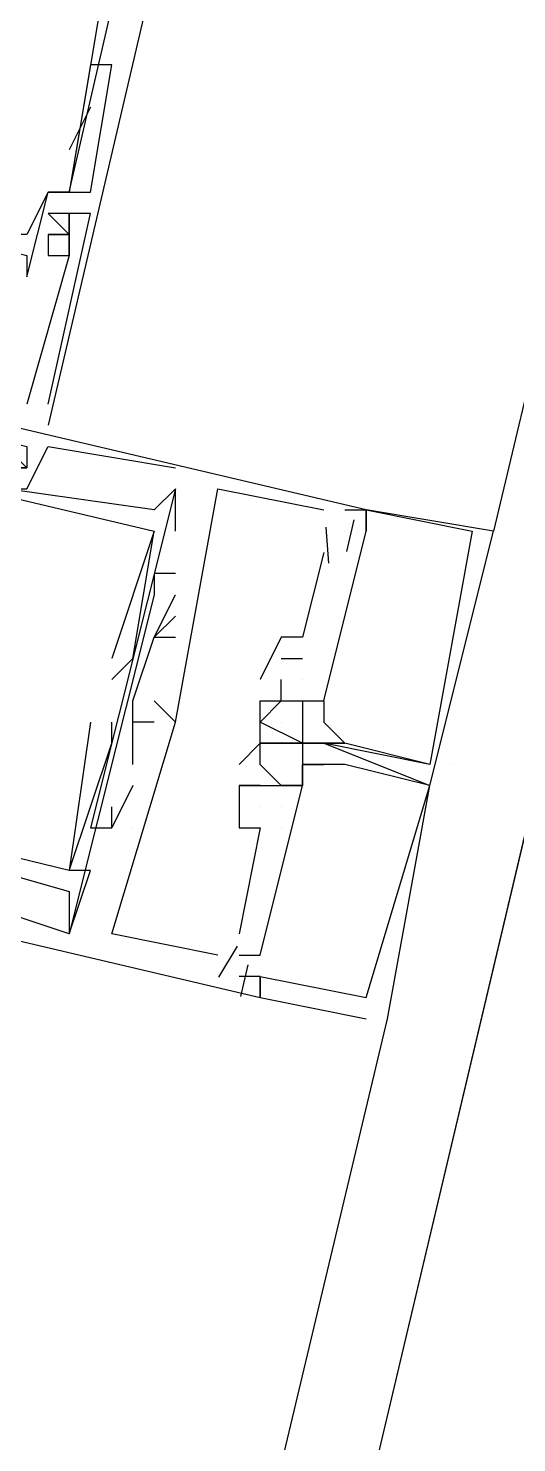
# Model space of a CAD drawing. Header units: feet. Extents: x -84 to 198, y -22 to 181.
# Drawn here: x 116.014 to 116.321, y 67.391 to 68.281 of the extents above; entities that cross this region are included whole.
import ezdxf

# ---------------------------------------------------------------- set-up
doc = ezdxf.new("R2010")
doc.units = ezdxf.units.FT
doc.layers.add('A-LINEA', color=7, linetype='CONTINUOUS')

msp = doc.modelspace()

# ---------------------------------------------------------------- linework, layer by layer
at = {"layer": 'A-LINEA'}
for p, q in [((121.84, 91.1111), (114.56, 60.2978)), ((117.9733, 74.9778), (116.3067, 67.9644)), ((116.12, 68.4311), (116.0267, 68.0311)), ((116.0533, 68.2578), (116.04, 68.1778)), ((116.0533, 68.2578), (116.04, 68.1778)), ((116.0667, 68.2578), (116.0667, 68.2578)), ((116.0533, 68.2311), (116.04, 68.2044)), ((116.0533, 68.2311), (116.0533, 68.2311)), ((116.04, 68.2044), (116.04, 68.2044)), ((116.0267, 68.1778), (116.0267, 68.1778)), ((116.0267, 68.1778), (116.0267, 68.1778)), ((116.04, 68.1778), (116.04, 68.1778)), ((116.04, 68.1778), (116.04, 68.1778)), ((116.0533, 68.1778), (116.0533, 68.1778)), ((116.04, 68.1644), (116.0267, 68.1644)), ((116.04, 68.1644), (116.0267, 68.1644)), ((116.04, 68.1644), (116.04, 68.1644)), ((116.04, 68.1644), (116.04, 68.1644)), ((116.04, 68.1644), (116.04, 68.1644)), ((116.0533, 68.1644), (116.0533, 68.1644)), ((116.0533, 68.1644), (116.0533, 68.1644)), ((116.0533, 68.1644), (116.0533, 68.1644)), ((116.0267, 68.1511), (116.0267, 68.1511)), ((116.0267, 68.1511), (116.0267, 68.1511)), ((116.0267, 68.1511), (116.0267, 68.1511)), ((116.0267, 68.1511), (116.0267, 68.1378)), ((116.04, 68.1511), (116.0267, 68.1511)), ((116.04, 68.1511), (116.04, 68.1511)), ((116.04, 68.1511), (116.04, 68.1511)), ((116.04, 68.1511), (116.04, 68.1511)), ((116.0267, 68.1378), (116.0267, 68.1378)), ((116.0267, 68.1378), (116.0267, 68.1378)), ((116.0267, 68.1378), (116.0267, 68.1378)), ((116.04, 68.1378), (116.04, 68.1378)), ((116.04, 68.1378), (116.04, 68.1378)), ((116.04, 68.1378), (116.04, 68.1378)), ((116.04, 68.1378), (116.04, 68.1378)), ((116.04, 68.1378), (116.04, 68.1378)), ((116.04, 68.1378), (116.04, 68.1378)), ((116.0267, 68.0444), (116.0267, 68.0444)), ((116.0267, 68.0444), (116.0267, 68.0444)), ((116.0267, 68.0444), (116.0267, 68.0444)), ((116.0267, 68.0178), (116.0267, 68.0178)), ((116.0267, 68.0178), (116.0267, 68.0178)), ((116.0267, 68.0178), (116.0267, 68.0178)), ((116.1067, 68.0044), (116.1067, 68.0044)), ((116.1067, 68.0044), (116.1067, 68.0044)), ((116.1067, 68.0044), (116.1067, 68.0044)), ((116.1067, 67.9644), (116.1067, 67.9911)), ((116.1067, 67.9911), (116.1067, 67.9911)), ((116.1067, 67.9911), (116.1067, 67.9911)), ((116.1067, 67.9644), (116.1067, 67.9911)), ((116.1067, 67.9911), (116.1067, 67.9911)), ((116.1067, 67.9911), (116.1067, 67.9911)), ((116.1067, 67.9644), (116.1067, 67.9911)), ((116.1067, 67.9911), (116.1067, 67.9911)), ((116.1067, 67.9911), (116.1067, 67.9911)), ((116.1333, 67.9911), (116.1333, 67.9911)), ((116.1333, 67.9911), (116.1333, 67.9911)), ((116.1333, 67.9911), (116.1333, 67.9911)), ((116.0933, 67.9778), (116.0933, 67.9778)), ((116.0933, 67.9778), (116.0933, 67.9778)), ((116.0933, 67.9778), (116.0933, 67.9778)), ((116.2, 67.9778), (116.2, 67.9778)), ((116.2, 67.9778), (116.2, 67.9778)), ((116.2, 67.9778), (116.2, 67.9778)), ((116.2133, 67.9778), (116.2133, 67.9778)), ((116.2133, 67.9778), (116.2133, 67.9778)), ((116.2133, 67.9778), (116.2133, 67.9778)), ((116.2267, 67.9778), (116.2267, 67.9778)), ((116.2267, 67.9778), (116.2267, 67.9778)), ((116.2267, 67.9778), (116.2267, 67.9778)), ((116.2267, 67.9778), (116.2267, 67.9778)), ((116.2267, 67.9778), (116.2267, 67.9778)), ((116.2267, 67.9778), (116.2267, 67.9778)), ((116.2267, 67.9778), (116.2267, 67.9778)), ((116.2267, 67.9778), (116.2267, 67.9778)), ((116.2267, 67.9778), (116.2267, 67.9778)), ((116.0933, 67.9644), (116.0933, 67.9644)), ((116.0933, 67.9644), (116.0933, 67.9644)), ((116.0933, 67.9644), (116.0933, 67.9644)), ((116.0933, 67.9644), (116.0933, 67.9644)), ((116.0933, 67.9644), (116.0933, 67.9644)), ((116.0933, 67.9644), (116.0933, 67.9644)), ((116.1067, 67.9644), (116.1067, 67.9644)), ((116.1067, 67.9644), (116.1067, 67.9644)), ((116.1067, 67.9644), (116.1067, 67.9644)), ((116.2013, 67.9669), (116.2029, 67.9443)), ((116.2013, 67.9669), (116.2029, 67.9443)), ((116.2013, 67.9669), (116.2029, 67.9443)), ((116.2133, 67.9644), (116.2133, 67.9644)), ((116.2133, 67.9644), (116.2133, 67.9644)), ((116.2133, 67.9644), (116.2133, 67.9644)), ((116.2133, 67.9644), (116.2133, 67.9644)), ((116.2133, 67.9644), (116.2133, 67.9644)), ((116.2133, 67.9644), (116.2133, 67.9644)), ((116.219, 67.9717), (116.2143, 67.9517)), ((116.219, 67.9717), (116.2143, 67.9517)), ((116.219, 67.9717), (116.2143, 67.9517)), ((116.2267, 67.9644), (116.2267, 67.9644)), ((116.2267, 67.9644), (116.2267, 67.9644)), ((116.2267, 67.9644), (116.2267, 67.9644)), ((116.2267, 67.9644), (116.2267, 67.9644)), ((116.2267, 67.9644), (116.2267, 67.9644)), ((116.2267, 67.9644), (116.2267, 67.9644)), ((116.2933, 67.9644), (116.2933, 67.9644)), ((116.2933, 67.9644), (116.2933, 67.9644)), ((116.2933, 67.9644), (116.2933, 67.9644)), ((116.3067, 67.9644), (116.3067, 67.9644)), ((116.3067, 67.9644), (116.3067, 67.9644)), ((116.3067, 67.9644), (116.3067, 67.9644)), ((116.2, 67.9511), (116.1867, 67.8978)), ((116.2, 67.9511), (116.1867, 67.8978)), ((116.2, 67.9511), (116.1867, 67.8978)), ((116.2, 67.9511), (116.2, 67.9511)), ((116.2, 67.9511), (116.2, 67.9511)), ((116.2, 67.9511), (116.2, 67.9511)), ((116.0933, 67.9378), (116.0933, 67.9378)), ((116.0933, 67.9378), (116.0933, 67.9378)), ((116.0933, 67.9378), (116.0933, 67.9378)), ((116.1067, 67.9378), (116.1067, 67.9378)), ((116.1067, 67.9378), (116.1067, 67.9378)), ((116.1067, 67.9378), (116.1067, 67.9378)), ((116.0933, 67.9244), (116.0933, 67.9244)), ((116.0933, 67.9244), (116.0933, 67.9244)), ((116.0933, 67.9244), (116.0933, 67.9244)), ((116.1067, 67.9244), (116.1067, 67.9244)), ((116.1067, 67.9244), (116.1067, 67.9244)), ((116.1067, 67.9244), (116.1067, 67.9244)), ((116.1067, 67.9111), (116.1067, 67.9111)), ((116.1067, 67.9111), (116.1067, 67.9111)), ((116.1067, 67.9111), (116.1067, 67.9111)), ((116.0933, 67.8978), (116.0933, 67.8978)), ((116.0933, 67.8978), (116.0933, 67.8978)), ((116.0933, 67.8978), (116.0933, 67.8978)), ((116.0933, 67.8978), (116.0933, 67.8978)), ((116.0933, 67.8978), (116.0933, 67.8978)), ((116.0933, 67.8978), (116.0933, 67.8978)), ((116.1067, 67.8978), (116.1067, 67.8978)), ((116.1067, 67.8978), (116.1067, 67.8978)), ((116.1067, 67.8978), (116.1067, 67.8978)), ((116.1733, 67.8978), (116.1733, 67.8978)), ((116.1733, 67.8978), (116.1733, 67.8978)), ((116.1733, 67.8978), (116.1733, 67.8978)), ((116.1867, 67.8978), (116.1867, 67.8978)), ((116.1867, 67.8978), (116.1867, 67.8978)), ((116.1867, 67.8978), (116.1867, 67.8978)), ((116.0667, 67.8844), (116.0667, 67.8844)), ((116.0667, 67.8844), (116.0667, 67.8844)), ((116.0667, 67.8844), (116.0667, 67.8844)), ((116.08, 67.8844), (116.08, 67.8844)), ((116.08, 67.8844), (116.08, 67.8844)), ((116.08, 67.8844), (116.08, 67.8844)), ((116.1733, 67.8844), (116.1867, 67.8844)), ((116.1733, 67.8844), (116.1733, 67.8844)), ((116.1733, 67.8844), (116.1867, 67.8844)), ((116.1733, 67.8844), (116.1733, 67.8844)), ((116.1733, 67.8844), (116.1867, 67.8844)), ((116.1733, 67.8844), (116.1733, 67.8844)), ((116.1867, 67.8844), (116.1867, 67.8844)), ((116.1867, 67.8844), (116.1867, 67.8844)), ((116.1867, 67.8844), (116.1867, 67.8844)), ((116.0667, 67.8711), (116.0667, 67.8711)), ((116.0667, 67.8711), (116.0667, 67.8711)), ((116.0667, 67.8711), (116.0667, 67.8711)), ((116.16, 67.8711), (116.16, 67.8711)), ((116.16, 67.8711), (116.16, 67.8711)), ((116.16, 67.8711), (116.16, 67.8711)), ((116.1733, 67.8711), (116.1733, 67.8711)), ((116.1733, 67.8711), (116.1733, 67.8711)), ((116.1733, 67.8711), (116.1733, 67.8711)), ((116.1867, 67.8711), (116.1867, 67.8711)), ((116.1867, 67.8711), (116.1867, 67.8711)), ((116.1867, 67.8711), (116.1867, 67.8711)), ((116.1867, 67.8711), (116.1867, 67.8711)), ((116.1867, 67.8711), (116.1867, 67.8711)), ((116.1867, 67.8711), (116.1867, 67.8711)), ((116.08, 67.8578), (116.08, 67.8578)), ((116.08, 67.8578), (116.08, 67.8578)), ((116.08, 67.8578), (116.08, 67.8578)), ((116.08, 67.8178), (116.08, 67.8578)), ((116.08, 67.8578), (116.08, 67.8578)), ((116.08, 67.8178), (116.08, 67.8578)), ((116.08, 67.8578), (116.08, 67.8578)), ((116.08, 67.8178), (116.08, 67.8578)), ((116.08, 67.8578), (116.08, 67.8578)), ((116.0933, 67.8578), (116.0933, 67.8578)), ((116.0933, 67.8578), (116.0933, 67.8578)), ((116.0933, 67.8578), (116.0933, 67.8578)), ((116.0933, 67.8578), (116.0933, 67.8578)), ((116.0933, 67.8578), (116.0933, 67.8578)), ((116.0933, 67.8578), (116.0933, 67.8578)), ((116.0933, 67.8578), (116.0933, 67.8578)), ((116.0933, 67.8578), (116.0933, 67.8578)), ((116.0933, 67.8578), (116.0933, 67.8578)), ((116.16, 67.8578), (116.16, 67.8578)), ((116.16, 67.8578), (116.16, 67.8578)), ((116.16, 67.8578), (116.16, 67.8578)), ((116.16, 67.8578), (116.16, 67.8578)), ((116.16, 67.8578), (116.16, 67.8578)), ((116.16, 67.8578), (116.16, 67.8578)), ((116.1733, 67.8578), (116.1733, 67.8578)), ((116.1733, 67.8578), (116.1733, 67.8578)), ((116.1733, 67.8578), (116.1733, 67.8578)), ((116.1733, 67.8578), (116.1733, 67.8578)), ((116.1733, 67.8578), (116.1733, 67.8578)), ((116.1733, 67.8578), (116.1733, 67.8578)), ((116.1733, 67.8578), (116.1733, 67.8578)), ((116.1733, 67.8578), (116.1733, 67.8578)), ((116.1733, 67.8578), (116.1733, 67.8578)), ((116.1867, 67.8578), (116.1867, 67.8578)), ((116.1867, 67.8578), (116.1867, 67.8578)), ((116.1867, 67.8578), (116.1867, 67.8578)), ((116.1867, 67.8578), (116.1867, 67.8578)), ((116.1867, 67.8578), (116.1867, 67.8578)), ((116.1867, 67.8578), (116.1867, 67.8578)), ((116.1867, 67.8578), (116.1867, 67.8578)), ((116.1867, 67.8578), (116.1867, 67.8578)), ((116.1867, 67.8578), (116.1867, 67.8578)), ((116.2, 67.8578), (116.2, 67.8578)), ((116.2, 67.8578), (116.2, 67.8578)), ((116.2, 67.8578), (116.2, 67.8578)), ((116.2, 67.8578), (116.2, 67.8578)), ((116.2, 67.8578), (116.2, 67.8578)), ((116.2, 67.8578), (116.2, 67.8578)), ((116.0533, 67.8444), (116.0533, 67.8444)), ((116.0533, 67.8444), (116.0533, 67.8444)), ((116.0533, 67.8444), (116.0533, 67.8444)), ((116.0667, 67.8444), (116.0667, 67.8444)), ((116.0667, 67.8444), (116.0667, 67.8444)), ((116.0667, 67.8444), (116.0667, 67.8444)), ((116.0933, 67.8444), (116.08, 67.8444)), ((116.08, 67.8444), (116.08, 67.8444)), ((116.0933, 67.8444), (116.08, 67.8444)), ((116.08, 67.8444), (116.08, 67.8444)), ((116.0933, 67.8444), (116.08, 67.8444)), ((116.08, 67.8444), (116.08, 67.8444)), ((116.0933, 67.8444), (116.0933, 67.8444)), ((116.0933, 67.8444), (116.0933, 67.8444)), ((116.0933, 67.8444), (116.0933, 67.8444)), ((116.0933, 67.8444), (116.0933, 67.8444)), ((116.0933, 67.8444), (116.0933, 67.8444)), ((116.0933, 67.8444), (116.0933, 67.8444)), ((116.0933, 67.8444), (116.0933, 67.8444)), ((116.0933, 67.8444), (116.0933, 67.8444)), ((116.0933, 67.8444), (116.0933, 67.8444)), ((116.1067, 67.8444), (116.1067, 67.8444)), ((116.1067, 67.8444), (116.1067, 67.8444)), ((116.1067, 67.8444), (116.1067, 67.8444)), ((116.1067, 67.8444), (116.1067, 67.8444)), ((116.1067, 67.8444), (116.1067, 67.8444)), ((116.1067, 67.8444), (116.1067, 67.8444)), ((116.16, 67.8444), (116.16, 67.8444)), ((116.16, 67.8444), (116.16, 67.8444)), ((116.16, 67.8444), (116.16, 67.8444)), ((116.1733, 67.8444), (116.1733, 67.8444)), ((116.1733, 67.8444), (116.1733, 67.8444)), ((116.1733, 67.8444), (116.1733, 67.8444)), ((116.2, 67.8444), (116.2, 67.8444)), ((116.2, 67.8444), (116.2, 67.8444)), ((116.2, 67.8444), (116.2, 67.8444)), ((116.0667, 67.8311), (116.0667, 67.8311)), ((116.0667, 67.8311), (116.0667, 67.8311)), ((116.0667, 67.8311), (116.0667, 67.8311)), ((116.16, 67.8311), (116.16, 67.8311)), ((116.16, 67.8311), (116.16, 67.8311)), ((116.16, 67.8311), (116.16, 67.8311)), ((116.16, 67.8311), (116.16, 67.8311)), ((116.16, 67.8311), (116.16, 67.8311)), ((116.16, 67.8311), (116.16, 67.8311)), ((116.16, 67.8311), (116.16, 67.8311)), ((116.16, 67.8311), (116.16, 67.8311)), ((116.16, 67.8311), (116.16, 67.8311)), ((116.1733, 67.8311), (116.1733, 67.8311)), ((116.1733, 67.8311), (116.1733, 67.8311)), ((116.1733, 67.8311), (116.1733, 67.8311)), ((116.1733, 67.8311), (116.1733, 67.8311)), ((116.1733, 67.8311), (116.1733, 67.8311)), ((116.1733, 67.8311), (116.1733, 67.8311)), ((116.1867, 67.8311), (116.1867, 67.8311)), ((116.1867, 67.8311), (116.1867, 67.8311)), ((116.1867, 67.8311), (116.1867, 67.8311)), ((116.1867, 67.8311), (116.1867, 67.8311)), ((116.1867, 67.8311), (116.1867, 67.8311)), ((116.1867, 67.8311), (116.1867, 67.8311)), ((116.1867, 67.8311), (116.1867, 67.8311)), ((116.1867, 67.8311), (116.1867, 67.8311)), ((116.1867, 67.8311), (116.1867, 67.8311)), ((116.1867, 67.8311), (116.1867, 67.8311)), ((116.1867, 67.8311), (116.1867, 67.8311)), ((116.1867, 67.8311), (116.1867, 67.8311)), ((116.1867, 67.8311), (116.1867, 67.8311)), ((116.1867, 67.8311), (116.1867, 67.8311)), ((116.1867, 67.8311), (116.1867, 67.8311)), ((116.1867, 67.8311), (116.1867, 67.8311)), ((116.1867, 67.8311), (116.1867, 67.8311)), ((116.1867, 67.8311), (116.1867, 67.8311)), ((116.2, 67.8311), (116.2, 67.8311)), ((116.2, 67.8311), (116.2, 67.8311)), ((116.2, 67.8311), (116.2, 67.8311)), ((116.2, 67.8311), (116.2, 67.8311)), ((116.2, 67.8311), (116.2, 67.8311)), ((116.2, 67.8311), (116.2, 67.8311)), ((116.2, 67.8311), (116.2, 67.8311)), ((116.2, 67.8311), (116.2, 67.8311)), ((116.2, 67.8311), (116.2, 67.8311)), ((116.2, 67.8311), (116.2, 67.8311)), ((116.2, 67.8311), (116.2, 67.8311)), ((116.2, 67.8311), (116.2, 67.8311)), ((116.2, 67.8311), (116.2, 67.8311)), ((116.2, 67.8311), (116.2, 67.8311)), ((116.2, 67.8311), (116.2, 67.8311)), ((116.2133, 67.8311), (116.2133, 67.8311)), ((116.2133, 67.8311), (116.2133, 67.8311)), ((116.2133, 67.8311), (116.2133, 67.8311)), ((116.2133, 67.8311), (116.2133, 67.8311)), ((116.2133, 67.8311), (116.2133, 67.8311)), ((116.2133, 67.8311), (116.2133, 67.8311)), ((116.08, 67.8178), (116.08, 67.8178)), ((116.08, 67.8178), (116.08, 67.8178)), ((116.08, 67.8178), (116.08, 67.8178)), ((116.1467, 67.8178), (116.1467, 67.8178)), ((116.1467, 67.8178), (116.1467, 67.8178)), ((116.1467, 67.8178), (116.1467, 67.8178)), ((116.16, 67.8178), (116.16, 67.8178)), ((116.16, 67.8178), (116.16, 67.8178)), ((116.16, 67.8178), (116.16, 67.8178)), ((116.1867, 67.8178), (116.1867, 67.8178)), ((116.1867, 67.8178), (116.1867, 67.8178)), ((116.1867, 67.8178), (116.1867, 67.8178)), ((116.1867, 67.8178), (116.1867, 67.8178)), ((116.1867, 67.8178), (116.1867, 67.8178)), ((116.1867, 67.8178), (116.1867, 67.8178)), ((116.2, 67.8178), (116.2, 67.8178)), ((116.2, 67.8178), (116.2, 67.8178)), ((116.2, 67.8178), (116.2, 67.8178)), ((116.2133, 67.8178), (116.2133, 67.8178)), ((116.2133, 67.8178), (116.2133, 67.8178)), ((116.2133, 67.8178), (116.2133, 67.8178)), ((116.2667, 67.8178), (116.2667, 67.8178)), ((116.2667, 67.8178), (116.2667, 67.8178)), ((116.2667, 67.8178), (116.2667, 67.8178)), ((116.2667, 67.8178), (116.2667, 67.8178)), ((116.2667, 67.8178), (116.2667, 67.8178)), ((116.2667, 67.8178), (116.2667, 67.8178)), ((116.28, 67.8178), (116.28, 67.8178)), ((116.08, 67.8044), (116.08, 67.8044)), ((116.08, 67.8044), (116.08, 67.8044)), ((116.08, 67.8044), (116.08, 67.8044)), ((116.1467, 67.8044), (116.1467, 67.8044)), ((116.1467, 67.8044), (116.1467, 67.8044)), ((116.1467, 67.8044), (116.1467, 67.8044)), ((116.1467, 67.8044), (116.1467, 67.8044)), ((116.1467, 67.8044), (116.1467, 67.8044)), ((116.1467, 67.8044), (116.1467, 67.8044)), ((116.16, 67.8044), (116.16, 67.8044)), ((116.16, 67.8044), (116.16, 67.8044)), ((116.16, 67.8044), (116.16, 67.8044)), ((116.16, 67.8044), (116.16, 67.8044)), ((116.16, 67.8044), (116.16, 67.8044)), ((116.16, 67.8044), (116.16, 67.8044)), ((116.1733, 67.8044), (116.1733, 67.8044)), ((116.1733, 67.8044), (116.1733, 67.8044)), ((116.1733, 67.8044), (116.1733, 67.8044)), ((116.1733, 67.8044), (116.1733, 67.8044)), ((116.1733, 67.8044), (116.1733, 67.8044)), ((116.1733, 67.8044), (116.1733, 67.8044)), ((116.1733, 67.8044), (116.1733, 67.8044)), ((116.1733, 67.8044), (116.1733, 67.8044)), ((116.1733, 67.8044), (116.1733, 67.8044)), ((116.1867, 67.8044), (116.1867, 67.8044)), ((116.1867, 67.8044), (116.1867, 67.8044)), ((116.1867, 67.8044), (116.1867, 67.8044)), ((116.1867, 67.8044), (116.1867, 67.8044)), ((116.1867, 67.8044), (116.1867, 67.8044)), ((116.1867, 67.8044), (116.1867, 67.8044)), ((116.1867, 67.8044), (116.1867, 67.8044)), ((116.1867, 67.8044), (116.1867, 67.8044)), ((116.1867, 67.8044), (116.1867, 67.8044)), ((116.24, 67.6578), (116.2667, 67.8044)), ((116.24, 67.6578), (116.2667, 67.8044)), ((116.24, 67.6578), (116.2667, 67.8044)), ((116.2667, 67.8044), (116.2667, 67.8044)), ((116.2667, 67.8044), (116.2667, 67.8044)), ((116.2667, 67.8044), (116.2667, 67.8044)), ((116.2667, 67.8044), (116.2667, 67.8044)), ((116.2667, 67.8044), (116.2667, 67.8044)), ((116.2667, 67.8044), (116.2667, 67.8044)), ((116.2667, 67.8044), (116.2667, 67.8044)), ((116.2667, 67.8044), (116.2667, 67.8044)), ((116.2667, 67.8044), (116.2667, 67.8044)), ((116.0667, 67.7911), (116.0667, 67.7911)), ((116.0667, 67.7911), (116.0667, 67.7911)), ((116.0667, 67.7911), (116.0667, 67.7911)), ((116.16, 67.7911), (116.16, 67.7911)), ((116.16, 67.7911), (116.16, 67.7911)), ((116.16, 67.7911), (116.16, 67.7911)), ((116.16, 67.7911), (116.16, 67.7911)), ((116.16, 67.7911), (116.16, 67.7911)), ((116.16, 67.7911), (116.16, 67.7911)), ((116.1733, 67.7911), (116.1733, 67.7911)), ((116.1733, 67.7911), (116.1733, 67.7911)), ((116.1733, 67.7911), (116.1733, 67.7911)), ((116.1733, 67.7911), (116.1733, 67.7911)), ((116.1733, 67.7911), (116.1733, 67.7911)), ((116.1733, 67.7911), (116.1733, 67.7911)), ((116.2667, 67.7911), (116.2667, 67.7911)), ((116.0533, 67.7778), (116.0533, 67.7778)), ((116.0533, 67.7778), (116.0533, 67.7778)), ((116.0533, 67.7778), (116.0533, 67.7778)), ((116.0667, 67.7778), (116.0667, 67.7778)), ((116.0667, 67.7778), (116.0667, 67.7778)), ((116.0667, 67.7778), (116.0667, 67.7778)), ((116.0667, 67.7778), (116.0667, 67.7778)), ((116.0667, 67.7778), (116.0667, 67.7778)), ((116.0667, 67.7778), (116.0667, 67.7778)), ((116.08, 67.7778), (116.08, 67.7778)), ((116.08, 67.7778), (116.08, 67.7778)), ((116.08, 67.7778), (116.08, 67.7778)), ((116.08, 67.7778), (116.08, 67.7778)), ((116.08, 67.7778), (116.08, 67.7778)), ((116.08, 67.7778), (116.08, 67.7778)), ((116.1467, 67.7778), (116.1467, 67.7778)), ((116.1467, 67.7778), (116.1467, 67.7778)), ((116.1467, 67.7778), (116.1467, 67.7778)), ((116.1467, 67.7778), (116.1467, 67.7778)), ((116.1467, 67.7778), (116.1467, 67.7778)), ((116.1467, 67.7778), (116.1467, 67.7778)), ((116.1467, 67.7778), (116.1467, 67.7778)), ((116.1467, 67.7778), (116.1467, 67.7778)), ((116.1467, 67.7778), (116.1467, 67.7778)), ((116.16, 67.7778), (116.16, 67.7778)), ((116.16, 67.7778), (116.16, 67.7778)), ((116.16, 67.7778), (116.16, 67.7778)), ((116.16, 67.7778), (116.16, 67.7778)), ((116.16, 67.7778), (116.16, 67.7778)), ((116.16, 67.7778), (116.16, 67.7778)), ((116.16, 67.7778), (116.16, 67.7778)), ((116.16, 67.7778), (116.16, 67.7778)), ((116.16, 67.7778), (116.16, 67.7778)), ((116.16, 67.7778), (116.16, 67.7778)), ((116.16, 67.7778), (116.16, 67.7778)), ((116.16, 67.7778), (116.16, 67.7778)), ((116.1733, 67.7778), (116.1733, 67.7778)), ((116.1733, 67.7778), (116.1733, 67.7778)), ((116.1733, 67.7778), (116.1733, 67.7778)), ((116.1733, 67.7778), (116.1733, 67.7778)), ((116.1733, 67.7778), (116.1733, 67.7778)), ((116.1733, 67.7778), (116.1733, 67.7778)), ((116.04, 67.7511), (116.04, 67.7511)), ((116.04, 67.7511), (116.04, 67.7511)), ((116.04, 67.7511), (116.04, 67.7511)), ((116.04, 67.7511), (116.04, 67.7511)), ((116.04, 67.7511), (116.04, 67.7511)), ((116.04, 67.7511), (116.04, 67.7511)), ((116.0533, 67.7511), (116.0533, 67.7511)), ((116.0533, 67.7511), (116.0533, 67.7511)), ((116.0533, 67.7511), (116.0533, 67.7511)), ((116.04, 67.7378), (116.04, 67.7378)), ((116.04, 67.7378), (116.04, 67.7378)), ((116.04, 67.7378), (116.04, 67.7378)), ((116.04, 67.7111), (116.04, 67.7111)), ((116.04, 67.7111), (116.04, 67.7111)), ((116.04, 67.7111), (116.04, 67.7111)), ((116.04, 67.7111), (116.04, 67.7111)), ((116.04, 67.7111), (116.04, 67.7111)), ((116.04, 67.7111), (116.04, 67.7111)), ((116.0667, 67.7111), (116.0667, 67.7111)), ((116.0667, 67.7111), (116.0667, 67.7111)), ((116.0667, 67.7111), (116.0667, 67.7111)), ((116.1467, 67.7111), (116.1467, 67.7111)), ((116.1467, 67.7111), (116.1467, 67.7111)), ((116.1467, 67.7111), (116.1467, 67.7111)), ((116.1333, 67.6978), (116.1333, 67.6978)), ((116.1333, 67.6978), (116.1333, 67.6978)), ((116.1333, 67.6978), (116.1333, 67.6978)), ((116.1455, 67.7035), (116.1339, 67.684)), ((116.1455, 67.7035), (116.1339, 67.684)), ((116.1455, 67.7035), (116.1339, 67.684)), ((116.1467, 67.6978), (116.1467, 67.6978)), ((116.1467, 67.6978), (116.1467, 67.6978)), ((116.1467, 67.6978), (116.1467, 67.6978)), ((116.16, 67.6978), (116.16, 67.6978)), ((116.16, 67.6978), (116.16, 67.6978)), ((116.16, 67.6978), (116.16, 67.6978)), ((116.16, 67.6978), (116.16, 67.6978)), ((116.16, 67.6978), (116.16, 67.6978)), ((116.16, 67.6978), (116.16, 67.6978)), ((116.16, 67.6978), (116.16, 67.6978)), ((116.16, 67.6978), (116.16, 67.6978)), ((116.16, 67.6978), (116.16, 67.6978)), ((116.1523, 67.6917), (116.1476, 67.6717)), ((116.1523, 67.6917), (116.1476, 67.6717)), ((116.1523, 67.6917), (116.1476, 67.6717)), ((116.1467, 67.6844), (116.1467, 67.6844)), ((116.1467, 67.6844), (116.1467, 67.6844)), ((116.1467, 67.6844), (116.1467, 67.6844)), ((116.16, 67.6844), (116.16, 67.6844)), ((116.16, 67.6844), (116.16, 67.6844)), ((116.16, 67.6844), (116.16, 67.6844)), ((116.16, 67.6844), (116.16, 67.6844)), ((116.16, 67.6844), (116.16, 67.6844)), ((116.16, 67.6844), (116.16, 67.6844)), ((116.16, 67.6844), (116.16, 67.6844)), ((116.16, 67.6844), (116.16, 67.6844)), ((116.16, 67.6844), (116.16, 67.6844)), ((116.16, 67.6711), (116.16, 67.6711)), ((116.16, 67.6711), (116.16, 67.6711)), ((116.16, 67.6711), (116.16, 67.6711)), ((116.16, 67.6711), (116.16, 67.6711)), ((116.16, 67.6711), (116.16, 67.6711)), ((116.16, 67.6711), (116.16, 67.6711)), ((116.2267, 67.6711), (116.2267, 67.6711)), ((116.2267, 67.6711), (116.2267, 67.6711)), ((116.2267, 67.6711), (116.2267, 67.6711)), ((114.5733, 60.6444), (116.24, 67.6578)), ((116.2267, 67.6578), (116.2267, 67.6578)), ((116.2267, 67.6578), (116.2267, 67.6578)), ((116.2267, 67.6578), (116.2267, 67.6578)), ((116.24, 67.6578), (116.24, 67.6578)), ((116.24, 67.6578), (116.24, 67.6578)), ((116.24, 67.6578), (116.24, 67.6578))]:
    msp.add_line(p, q, dxfattribs=at)
for points in [[(119.2267, 38.2711), (123.76, 57.4311), (117, 59.0311), (117.1467, 59.6844), (114.56, 60.2978), (115.0667, 62.4444), (118.2, 75.6978), (129.9467, 72.9244)], [(115.9333, 68.3911), (115.8933, 68.2044), (115.9067, 68.2044), (115.8933, 68.1511), (115.9067, 68.1644), (116.0133, 68.1378), (116.0133, 68.1244), (116.0267, 68.1778), (116.04, 68.1778), (116.08, 68.3511)], [(116.0533, 68.3244), (116.0533, 68.3644), (116.0667, 68.3511), (116.0667, 68.3378), (116.04, 68.1778), (116.0267, 68.1778), (116.0133, 68.1511), (115.9867, 68.1511), (115.9867, 68.1644), (115.9333, 68.1778), (115.9333, 68.1644), (115.9067, 68.1778), (115.9067, 68.2044), (115.9067, 68.2178)], [(116.04, 68.1778), (116.0533, 68.1778), (116.0667, 68.2578), (116.0533, 68.2578)], [(116.0267, 68.0444), (116.0533, 68.1644), (116.04, 68.1644), (116.04, 68.1378), (116.04, 68.1511), (116.0267, 68.1511), (116.0267, 68.1378), (116.04, 68.1378), (116.0133, 68.0444)], [(116.0267, 68.0444), (116.0533, 68.1644), (116.04, 68.1644), (116.04, 68.1378), (116.04, 68.1511), (116.0267, 68.1511), (116.0267, 68.1378), (116.04, 68.1378), (116.0133, 68.0444)], [(116.0267, 68.0444), (116.0533, 68.1644), (116.04, 68.1644), (116.04, 68.1378), (116.04, 68.1511), (116.0267, 68.1511), (116.0267, 68.1378), (116.04, 68.1378), (116.0133, 68.0444)], [(116.0267, 68.1644), (116.04, 68.1511), (116.0267, 68.1644)], [(116.04, 68.1644), (116.04, 68.1644), (116.04, 68.1644), (116.04, 68.1378), (116.04, 68.1378), (116.04, 68.1644)], [(116.0267, 68.1511), (116.04, 68.1511), (116.0267, 68.1511)], [(116.04, 68.1511), (116.0267, 68.1511), (116.04, 68.1511), (116.0267, 68.1511)], [(116.2133, 67.9778), (116.2267, 67.9778), (115.5467, 68.1378), (115.5067, 67.9911)], [(116.2133, 67.9778), (116.2267, 67.9778), (115.5467, 68.1378), (115.5067, 67.9911)], [(116.2133, 67.9778), (116.2267, 67.9778), (115.5467, 68.1378), (115.5067, 67.9911)], [(115.5733, 68.1111), (115.56, 68.1111), (115.5733, 68.1244), (116.0133, 68.0178), (116.0133, 68.0044), (116, 68.0044), (116, 67.9911), (116.0133, 67.9911), (116.0267, 68.0178), (116.1067, 68.0044)], [(115.5733, 68.1111), (115.56, 68.1111), (115.5733, 68.1244), (116.0133, 68.0178), (116.0133, 68.0044), (116, 68.0044), (116, 67.9911), (116.0133, 67.9911), (116.0267, 68.0178), (116.1067, 68.0044)], [(115.5733, 68.1111), (115.56, 68.1111), (115.5733, 68.1244), (116.0133, 68.0178), (116.0133, 68.0044), (116, 68.0044), (116, 67.9911), (116.0133, 67.9911), (116.0267, 68.0178), (116.1067, 68.0044)], [(115.5733, 67.9911), (115.5867, 68.0844), (116.0933, 67.9644), (116.0667, 67.8844), (116.0667, 67.8844)], [(115.5733, 67.9911), (115.5867, 68.0844), (116.0933, 67.9644), (116.0667, 67.8844), (116.0667, 67.8844)], [(115.5733, 67.9911), (115.5867, 68.0844), (116.0933, 67.9644), (116.0667, 67.8844), (116.0667, 67.8844)], [(116.1067, 67.9911), (116.0933, 67.9778), (116, 67.9911), (116, 68.0044), (116.0133, 68.0044), (116, 68.0178), (116, 67.9911), (115.6, 68.0844)], [(116.1067, 67.9911), (116.0933, 67.9778), (116, 67.9911), (116, 68.0044), (116.0133, 68.0044), (116, 68.0178), (116, 67.9911), (115.6, 68.0844)], [(116.1067, 67.9911), (116.0933, 67.9778), (116, 67.9911), (116, 68.0044), (116.0133, 68.0044), (116, 68.0178), (116, 67.9911), (115.6, 68.0844)], [(115.5067, 67.9911), (115.48, 67.8311), (116.16, 67.6711), (116.16, 67.6844), (116.1467, 67.6844)], [(115.5067, 67.9911), (115.48, 67.8311), (116.16, 67.6711), (116.16, 67.6844), (116.1467, 67.6844)], [(115.5067, 67.9911), (115.48, 67.8311), (116.16, 67.6711), (116.16, 67.6844), (116.1467, 67.6844)], [(116.1067, 67.9911), (116.0533, 67.7778), (116.0667, 67.7778)], [(116.1067, 67.9911), (116.0533, 67.7778), (116.0667, 67.7778)], [(116.1067, 67.9911), (116.0533, 67.7778), (116.0667, 67.7778)], [(116.1067, 67.8444), (116.1333, 67.9911), (116.2, 67.9778)], [(116.1067, 67.8444), (116.1333, 67.9911), (116.2, 67.9778)], [(116.1067, 67.8444), (116.1333, 67.9911), (116.2, 67.9778)], [(116.2, 67.8311), (116.2133, 67.8311), (116.2, 67.8311), (116.2667, 67.8044), (116.3067, 67.9644), (116.3067, 67.9644), (116.2267, 67.9778), (116.2267, 67.9644), (116.2267, 67.9778), (116.2933, 67.9644), (116.2933, 67.9644), (116.2667, 67.8178), (116.2667, 67.8178), (116.2133, 67.8311), (116.2133, 67.8311), (116.2133, 67.8311), (116.2133, 67.8311), (116.2, 67.8444)], [(116.2, 67.8311), (116.2133, 67.8311), (116.2, 67.8311), (116.2667, 67.8044), (116.3067, 67.9644), (116.3067, 67.9644), (116.2267, 67.9778), (116.2267, 67.9644), (116.2267, 67.9778), (116.2933, 67.9644), (116.2933, 67.9644), (116.2667, 67.8178), (116.2667, 67.8178), (116.2133, 67.8311), (116.2133, 67.8311), (116.2133, 67.8311), (116.2133, 67.8311), (116.2, 67.8444)], [(116.2, 67.8311), (116.2133, 67.8311), (116.2, 67.8311), (116.2667, 67.8044), (116.3067, 67.9644), (116.3067, 67.9644), (116.2267, 67.9778), (116.2267, 67.9644), (116.2267, 67.9778), (116.2933, 67.9644), (116.2933, 67.9644), (116.2667, 67.8178), (116.2667, 67.8178), (116.2133, 67.8311), (116.2133, 67.8311), (116.2133, 67.8311), (116.2133, 67.8311), (116.2, 67.8444)], [(116.0667, 67.8711), (116.08, 67.8844), (116.0933, 67.9644)], [(116.0667, 67.8711), (116.08, 67.8844), (116.0933, 67.9644)], [(116.0667, 67.8711), (116.08, 67.8844), (116.0933, 67.9644)], [(116.1867, 67.8578), (116.2, 67.8578), (116.2267, 67.9644)], [(116.1867, 67.8578), (116.2, 67.8578), (116.2267, 67.9644)], [(116.1867, 67.8578), (116.2, 67.8578), (116.2267, 67.9644)], [(116.0533, 67.8444), (116.04, 67.7511), (115.5467, 67.8711), (115.56, 67.9511)], [(116.0533, 67.8444), (116.04, 67.7511), (115.5467, 67.8711), (115.56, 67.9511)], [(116.0533, 67.8444), (116.04, 67.7511), (115.5467, 67.8711), (115.56, 67.9511)], [(116.1067, 67.9378), (116.0933, 67.9378), (116.0933, 67.9244), (116.04, 67.7111), (115.96, 67.7378), (115.96, 67.7644), (115.9467, 67.7644), (115.9467, 67.7511)], [(116.1067, 67.9378), (116.0933, 67.9378), (116.0933, 67.9244), (116.04, 67.7111), (115.96, 67.7378), (115.96, 67.7644), (115.9467, 67.7644), (115.9467, 67.7511)], [(116.1067, 67.9378), (116.0933, 67.9378), (116.0933, 67.9244), (116.04, 67.7111), (115.96, 67.7378), (115.96, 67.7644), (115.9467, 67.7644), (115.9467, 67.7511)], [(116.1067, 67.9111), (116.0933, 67.8978), (116.1067, 67.9244)], [(116.1067, 67.9111), (116.0933, 67.8978), (116.1067, 67.9244)], [(116.1067, 67.9111), (116.0933, 67.8978), (116.1067, 67.9244)], [(116.08, 67.8578), (116.0933, 67.8978), (116.1067, 67.8978)], [(116.08, 67.8578), (116.0933, 67.8978), (116.1067, 67.8978)], [(116.08, 67.8578), (116.0933, 67.8978), (116.1067, 67.8978)], [(116.1867, 67.8978), (116.1733, 67.8978), (116.16, 67.8711)], [(116.1867, 67.8978), (116.1733, 67.8978), (116.16, 67.8711)], [(116.1867, 67.8978), (116.1733, 67.8978), (116.16, 67.8711)], [(116.16, 67.8578), (116.1733, 67.8578), (116.1733, 67.8711)], [(116.16, 67.8578), (116.1733, 67.8578), (116.1733, 67.8711)], [(116.16, 67.8578), (116.1733, 67.8578), (116.1733, 67.8711)], [(115.5333, 67.8444), (115.5067, 67.8578), (115.5067, 67.8444), (115.5333, 67.8444), (115.5333, 67.8578), (115.9467, 67.7644), (115.9333, 67.7511), (115.9467, 67.7511), (115.9467, 67.7644), (116.04, 67.7378)], [(115.5333, 67.8444), (115.5067, 67.8578), (115.5067, 67.8444), (115.5333, 67.8444), (115.5333, 67.8578), (115.9467, 67.7644), (115.9333, 67.7511), (115.9467, 67.7511), (115.9467, 67.7644), (116.04, 67.7378)], [(115.5333, 67.8444), (115.5067, 67.8578), (115.5067, 67.8444), (115.5333, 67.8444), (115.5333, 67.8578), (115.9467, 67.7644), (115.9333, 67.7511), (115.9467, 67.7511), (115.9467, 67.7644), (116.04, 67.7378)], [(116.1333, 67.6978), (116.0667, 67.7111), (116.1067, 67.8444), (116.0933, 67.8578)], [(116.1333, 67.6978), (116.0667, 67.7111), (116.1067, 67.8444), (116.0933, 67.8578)], [(116.1333, 67.6978), (116.0667, 67.7111), (116.1067, 67.8444), (116.0933, 67.8578)], [(116.1867, 67.8578), (116.1867, 67.8311), (116.16, 67.8444)], [(116.16, 67.8444), (116.1733, 67.8578), (116.1867, 67.8578)], [(116.1867, 67.8311), (116.2, 67.8311), (116.1867, 67.8311), (116.1733, 67.8311), (116.16, 67.8311), (116.16, 67.8578), (116.1733, 67.8578), (116.1733, 67.8578), (116.1733, 67.8578), (116.1733, 67.8578), (116.1867, 67.8578), (116.1867, 67.8578), (116.2, 67.8578), (116.2, 67.8444), (116.2, 67.8444)], [(116.1867, 67.8578), (116.1867, 67.8311), (116.16, 67.8444)], [(116.16, 67.8444), (116.1733, 67.8578), (116.1867, 67.8578)], [(116.1867, 67.8311), (116.2, 67.8311), (116.1867, 67.8311), (116.1733, 67.8311), (116.16, 67.8311), (116.16, 67.8578), (116.1733, 67.8578), (116.1733, 67.8578), (116.1733, 67.8578), (116.1733, 67.8578), (116.1867, 67.8578), (116.1867, 67.8578), (116.2, 67.8578), (116.2, 67.8444), (116.2, 67.8444)], [(116.1867, 67.8578), (116.1867, 67.8311), (116.16, 67.8444)], [(116.16, 67.8444), (116.1733, 67.8578), (116.1867, 67.8578)], [(116.1867, 67.8311), (116.2, 67.8311), (116.1867, 67.8311), (116.1733, 67.8311), (116.16, 67.8311), (116.16, 67.8578), (116.1733, 67.8578), (116.1733, 67.8578), (116.1733, 67.8578), (116.1733, 67.8578), (116.1867, 67.8578), (116.1867, 67.8578), (116.2, 67.8578), (116.2, 67.8444), (116.2, 67.8444)], [(116.04, 67.7378), (116.04, 67.7111), (116.0533, 67.7511), (116.04, 67.7511), (116.0667, 67.8311), (116.0667, 67.8444), (116.0667, 67.8444)], [(116.04, 67.7378), (116.04, 67.7111), (116.0533, 67.7511), (116.04, 67.7511), (116.0667, 67.8311), (116.0667, 67.8444), (116.0667, 67.8444)], [(116.04, 67.7378), (116.04, 67.7111), (116.0533, 67.7511), (116.04, 67.7511), (116.0667, 67.8311), (116.0667, 67.8444), (116.0667, 67.8444)], [(116.2, 67.8311), (116.1733, 67.8311), (116.16, 67.8311), (116.1467, 67.8178)], [(116.2, 67.8311), (116.1733, 67.8311), (116.16, 67.8311), (116.1467, 67.8178)], [(116.2, 67.8311), (116.1733, 67.8311), (116.16, 67.8311), (116.1467, 67.8178)], [(116.1733, 67.8044), (116.16, 67.8178), (116.16, 67.8311), (116.1867, 67.8311)], [(116.1733, 67.8044), (116.16, 67.8178), (116.16, 67.8311), (116.1867, 67.8311)], [(116.1733, 67.8044), (116.16, 67.8178), (116.16, 67.8311), (116.1867, 67.8311)], [(116.2667, 67.8178), (116.2, 67.8311), (116.1867, 67.8311), (116.1867, 67.8178), (116.2, 67.8178)], [(116.2667, 67.8178), (116.2, 67.8311), (116.1867, 67.8311), (116.1867, 67.8178), (116.2, 67.8178)], [(116.2667, 67.8178), (116.2, 67.8311), (116.1867, 67.8311), (116.1867, 67.8178), (116.2, 67.8178)], [(116.1467, 67.8044), (116.16, 67.8044), (116.16, 67.8044), (116.16, 67.8044), (116.16, 67.8044), (116.1733, 67.8044), (116.1733, 67.8044), (116.1867, 67.8044), (116.1867, 67.8178)], [(116.1467, 67.8044), (116.16, 67.8044), (116.16, 67.8044), (116.16, 67.8044), (116.16, 67.8044), (116.1733, 67.8044), (116.1733, 67.8044), (116.1867, 67.8044), (116.1867, 67.8178)], [(116.1467, 67.8044), (116.16, 67.8044), (116.16, 67.8044), (116.16, 67.8044), (116.16, 67.8044), (116.1733, 67.8044), (116.1733, 67.8044), (116.1867, 67.8044), (116.1867, 67.8178)], [(116.16, 67.6844), (116.2267, 67.6711), (116.2267, 67.6711), (116.2667, 67.8044), (116.2667, 67.8044), (116.2133, 67.8178), (116.2133, 67.8178), (116.2133, 67.8178), (116.2133, 67.8178), (116.1867, 67.8178), (116.1867, 67.8178), (116.1867, 67.8044)], [(116.16, 67.6844), (116.2267, 67.6711), (116.2267, 67.6711), (116.2667, 67.8044), (116.2667, 67.8044), (116.2133, 67.8178), (116.2133, 67.8178), (116.2133, 67.8178), (116.2133, 67.8178), (116.1867, 67.8178), (116.1867, 67.8178), (116.1867, 67.8044)], [(116.16, 67.6844), (116.2267, 67.6711), (116.2267, 67.6711), (116.2667, 67.8044), (116.2667, 67.8044), (116.2133, 67.8178), (116.2133, 67.8178), (116.2133, 67.8178), (116.2133, 67.8178), (116.1867, 67.8178), (116.1867, 67.8178), (116.1867, 67.8044)], [(116.08, 67.8044), (116.0667, 67.7778), (116.0667, 67.7911)], [(116.08, 67.8044), (116.0667, 67.7778), (116.0667, 67.7911)], [(116.08, 67.8044), (116.0667, 67.7778), (116.0667, 67.7911)], [(116.1467, 67.6978), (116.16, 67.6978), (116.1867, 67.8044), (116.1733, 67.8044)], [(116.16, 67.8044), (116.1467, 67.8044), (116.1467, 67.7778)], [(116.1467, 67.6978), (116.16, 67.6978), (116.1867, 67.8044), (116.1733, 67.8044)], [(116.16, 67.8044), (116.1467, 67.8044), (116.1467, 67.7778)], [(116.1467, 67.6978), (116.16, 67.6978), (116.1867, 67.8044), (116.1733, 67.8044)], [(116.16, 67.8044), (116.1467, 67.8044), (116.1467, 67.7778)], [(116.1467, 67.7778), (116.16, 67.7778), (116.1467, 67.7111)], [(116.1467, 67.7778), (116.16, 67.7778), (116.1467, 67.7111)], [(116.1467, 67.7778), (116.16, 67.7778), (116.1467, 67.7111)], [(116.16, 67.6844), (116.16, 67.6711), (116.2267, 67.6578), (116.2267, 67.6578)], [(116.16, 67.6844), (116.16, 67.6711), (116.2267, 67.6578), (116.2267, 67.6578)], [(116.16, 67.6844), (116.16, 67.6711), (116.2267, 67.6578), (116.2267, 67.6578)]]:
    msp.add_lwpolyline(points, dxfattribs=at)

doc.saveas('drawing.dxf')
